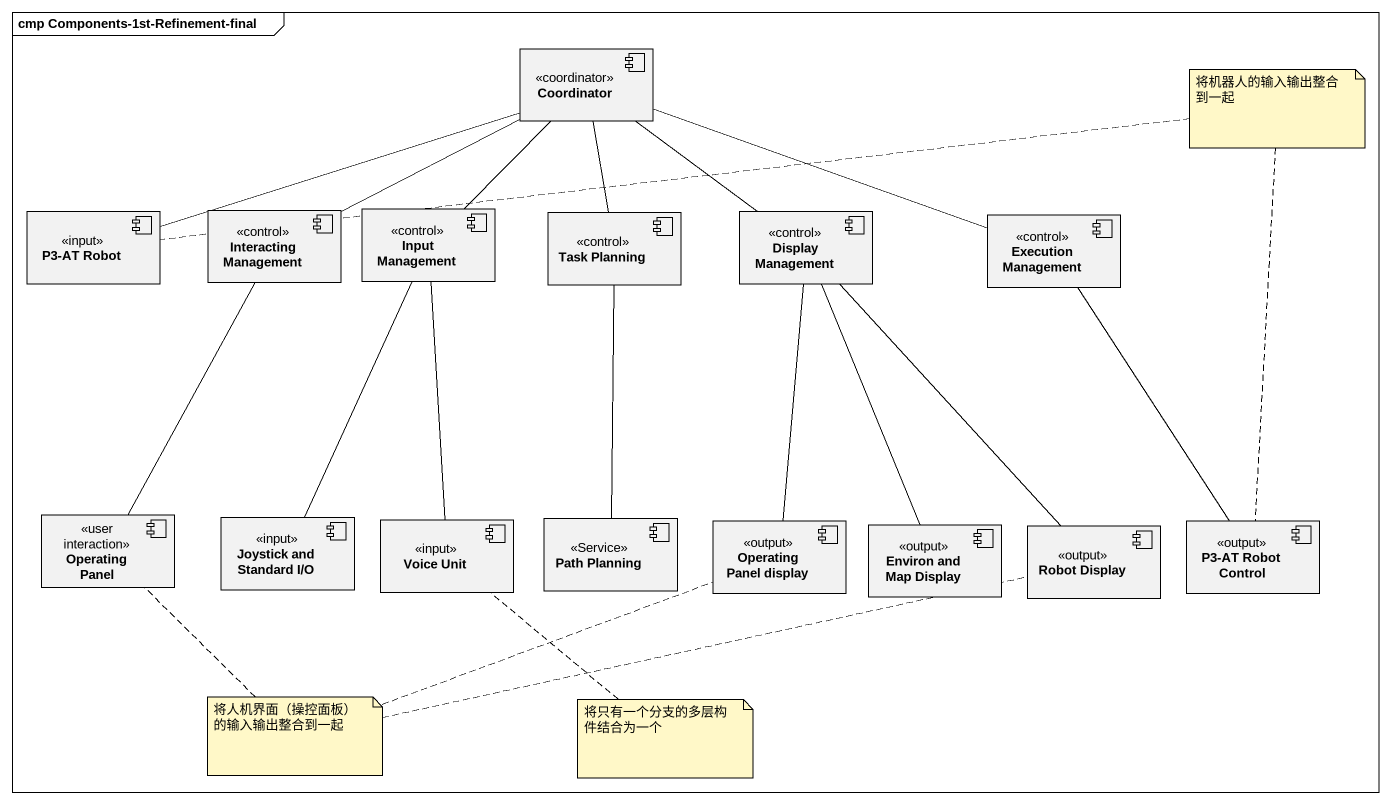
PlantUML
@startuml
mainframe cmp Components-1st-Refinement-final
component Coordinator <<coordinator>>
component "P3-AT Robot" as P3_AT_Robot <<input>>
component "Interacting Management" as Interacting_Management <<control>>
component "Input Management" as Input_Management <<control>>
component "Task Planning" as Task_Planning <<control>>
component "Display Management" as Display_Management <<control>>
component "Execution Management" as Execution_Management <<control>>
component "Operating Panel" as Operating_Panel <<user interaction>>
component "Joystick and Standard I/O" as Joystick_and_Standard_I_O <<input>>
component "Voice Unit" as Voice_Unit <<input>>
component "Path Planning" as Path_Planning <<Service>>
component "Operating Panel display" as Operating_Panel_display <<output>>
component "Environ and Map Display" as Environ_and_Map_Display <<output>>
component "Robot Display" as Robot_Display <<output>>
component "P3-AT Robot Control" as P3_AT_Robot_Control <<output>>
Coordinator -left- P3_AT_Robot
Coordinator -left- Interacting_Management
Coordinator -- Input_Management
Coordinator -- Task_Planning
Coordinator -- Display_Management
Coordinator -right- Execution_Management
Interacting_Management -- Operating_Panel
Input_Management -- Joystick_and_Standard_I_O
Input_Management -- Voice_Unit
Task_Planning -- Path_Planning
Display_Management -- Operating_Panel_display
Display_Management -- Environ_and_Map_Display
Display_Management -- Robot_Display
Execution_Management -- P3_AT_Robot_Control
note as N1
  将机器人的输入输出整合到一起
end note
N1 .. P3_AT_Robot_Control
N1 .. P3_AT_Robot
note as N2
  将人机界面（操控面板）的输入输出整合到一起
end note
N2 .. Operating_Panel
N2 .. Operating_Panel_display
N2 .. Robot_Display
note bottom of Voice_Unit : 将只有一个分支的多层构件结合为一个
@enduml
